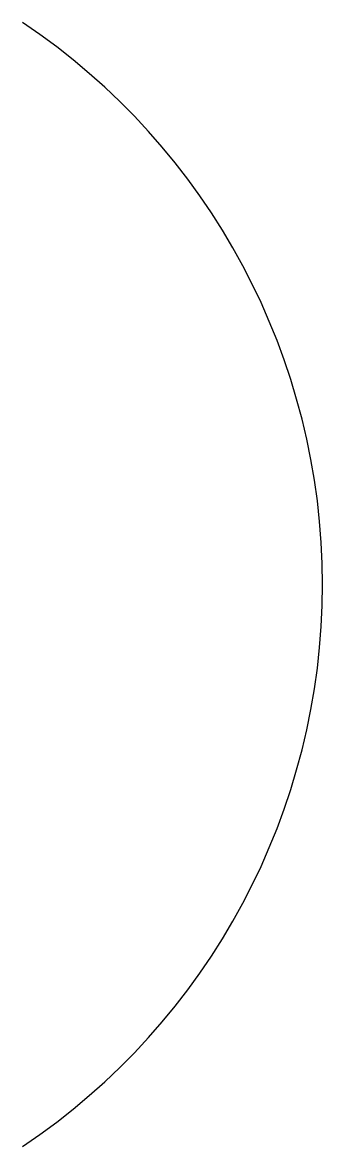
# Model space of a CAD drawing. Header units: millimetres. Extents: x 2182 to 2335, y 1488 to 1614.
# Drawn here: x 2206.6331 to 2206.6531, y 1512.4142 to 1512.4891 of the extents above; entities that cross this region are included whole.
import ezdxf

# ---------------------------------------------------------------- set-up
doc = ezdxf.new("R2010")
doc.units = ezdxf.units.MM
doc.layers.add('L3', color=2, linetype='Continuous')

msp = doc.modelspace()

# ---------------------------------------------------------------- linework, layer by layer
at = {"layer": 'L3'}
msp.add_arc((2206.608141520005, 1512.45165489409), 0.045, 303.7489885958595, 56.25101140414052, dxfattribs=at)

doc.saveas('drawing.dxf')
